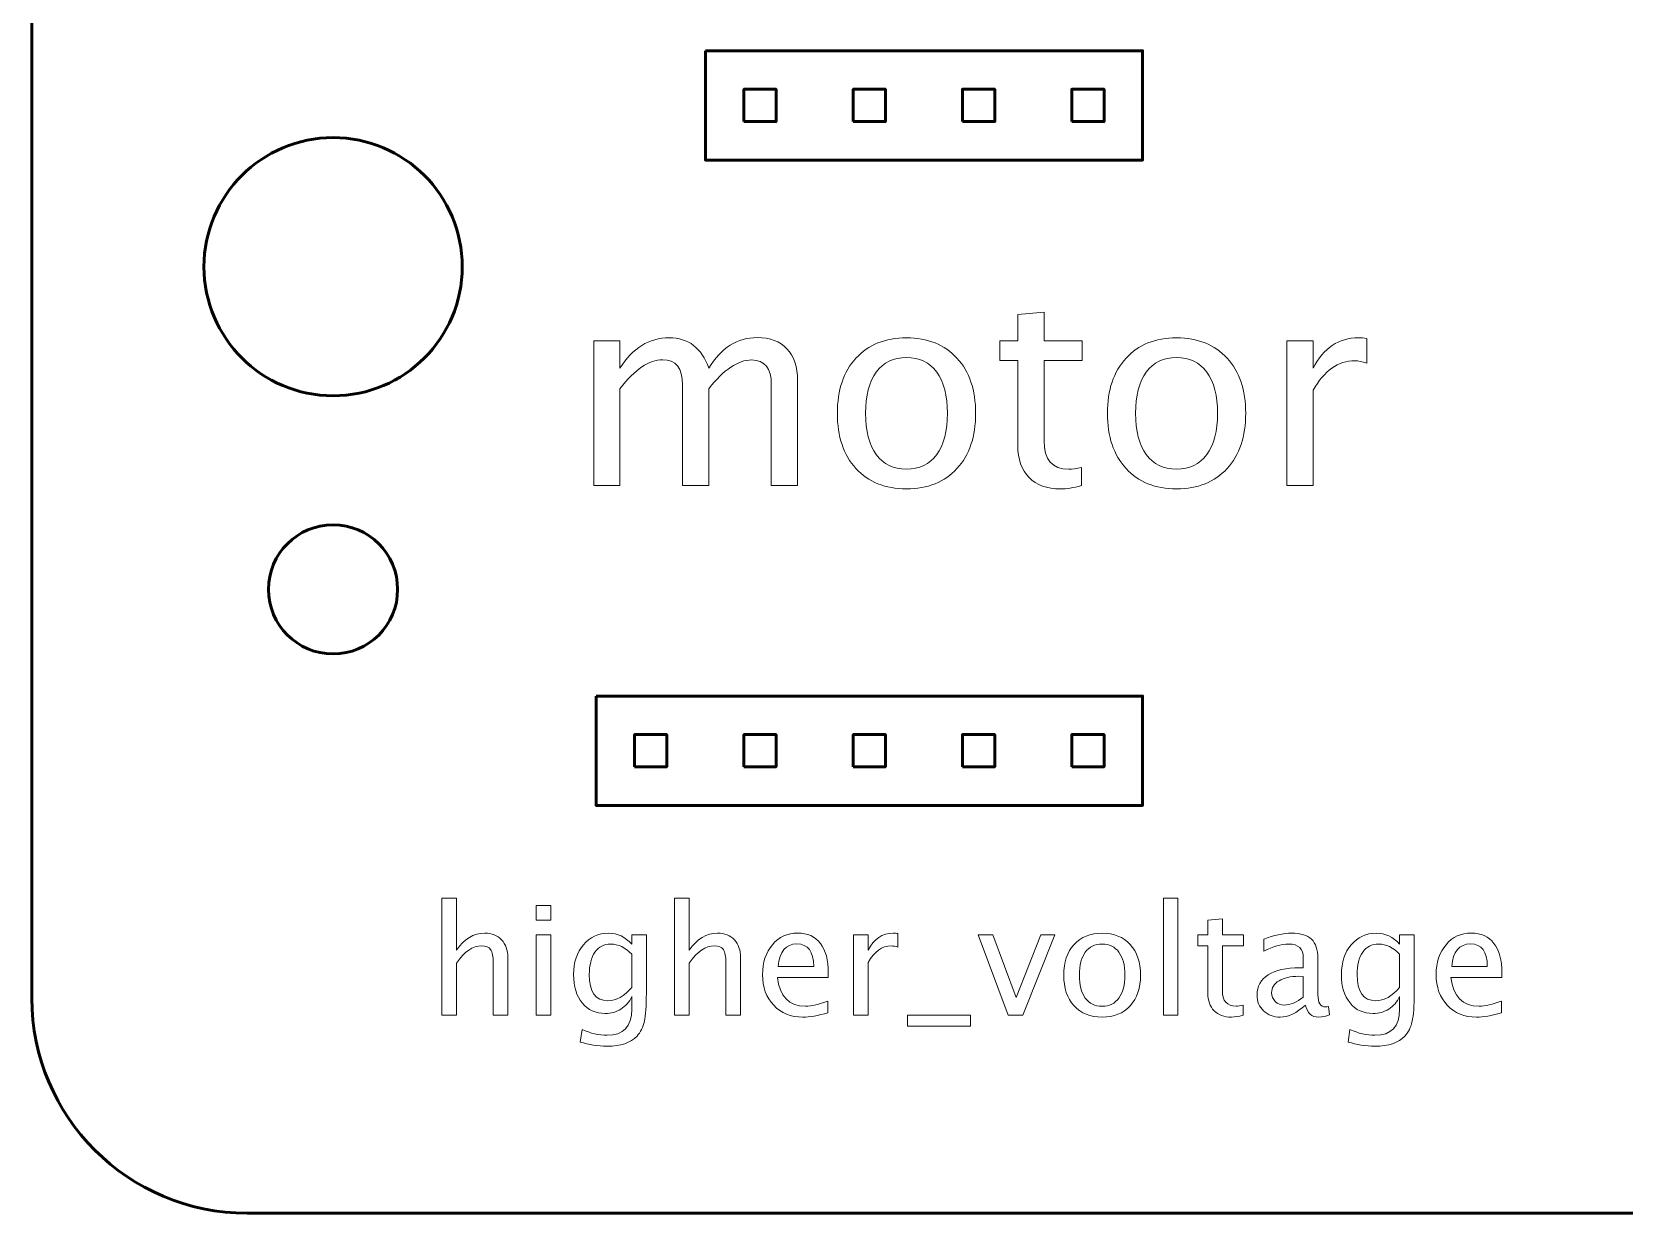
# Model space of a CAD drawing. Header units: centimetres. Extents: x -3.7 to 3.7, y -5.2 to 5.2.
# Drawn here: x -3.7 to 0, y -5.2 to -2.454 of the extents above; entities that cross this region are included whole.
import ezdxf

# ---------------------------------------------------------------- set-up
doc = ezdxf.new("R2010")
doc.units = ezdxf.units.CM
doc.header["$MEASUREMENT"] = 0
doc.layers.add('Layer 1', color=7, linetype='Continuous')

msp = doc.modelspace()

# ---------------------------------------------------------------- linework, layer by layer
at = {"layer": 'Layer 1', "lineweight": 53}
for points in [[(-2.0455, -2.6625), (-1.9705, -2.6625), (-1.9705, -2.5875), (-2.0455, -2.5875), (-2.0455, -2.6625)], [(-1.7915, -2.6625), (-1.7165, -2.6625), (-1.7165, -2.5875), (-1.7915, -2.5875), (-1.7915, -2.6625)], [(-1.5375, -2.6625), (-1.4625, -2.6625), (-1.4625, -2.5875), (-1.5375, -2.5875), (-1.5375, -2.6625)], [(-1.2835, -2.6625), (-1.2085, -2.6625), (-1.2085, -2.5875), (-1.2835, -2.5875), (-1.2835, -2.6625)], [(-2.2995, -4.1625), (-2.2245, -4.1625), (-2.2245, -4.0875), (-2.2995, -4.0875), (-2.2995, -4.1625)], [(-2.0455, -4.1625), (-1.9705, -4.1625), (-1.9705, -4.0875), (-2.0455, -4.0875), (-2.0455, -4.1625)], [(-1.7915, -4.1625), (-1.7165, -4.1625), (-1.7165, -4.0875), (-1.7915, -4.0875), (-1.7915, -4.1625)], [(-1.5375, -4.1625), (-1.4625, -4.1625), (-1.4625, -4.0875), (-1.5375, -4.0875), (-1.5375, -4.1625)], [(-1.2835, -4.1625), (-1.2085, -4.1625), (-1.2085, -4.0875), (-1.2835, -4.0875), (-1.2835, -4.1625)]]:
    msp.add_lwpolyline(points, close=True, dxfattribs=at)
for centre, major_axis in [((-2.99999, -3.00001), (0, 0.30001)), ((-3, -3.75), (0, 0.15))]:
    msp.add_ellipse(centre, major_axis=major_axis, ratio=1, dxfattribs=at)
msp.add_open_spline([(-3.7, -4.7), (-3.7, -4.7), (-3.7, -1.3), (-3.7, -1.3), (-3.7, -1.3), (-3.7, -1.02386), (-3.47614, -0.8), (-3.2, -0.8), (-3.2, -0.8), (-3.2, -0.8), (3.2, -0.8), (3.2, -0.8), (3.2, -0.8), (3.47614, -0.8), (3.7, -1.02386), (3.7, -1.3), (3.7, -1.3), (3.7, -1.3), (3.7, -4.7), (3.7, -4.7), (3.7, -4.7), (3.7, -4.97614), (3.47614, -5.2), (3.2, -5.2), (3.2, -5.2), (3.2, -5.2), (-3.2, -5.2), (-3.2, -5.2), (-3.2, -5.2), (-3.47614, -5.2), (-3.7, -4.97614), (-3.7, -4.7)], degree=3, knots=[0, 0, 0, 0, 0.1111111, 0.1111111, 0.1111111, 0.1111111, 0.2222222, 0.2222222, 0.2222222, 0.2222222, 0.3333333, 0.3333333, 0.3333333, 0.3333333, 0.4444444, 0.4444444, 0.4444444, 0.4444444, 0.5555556, 0.5555556, 0.5555556, 0.5555556, 0.6666667, 0.6666667, 0.6666667, 0.6666667, 0.7777778, 0.7777778, 0.7777778, 0.7777778, 1, 1, 1, 1], dxfattribs=at)
at = {"layer": 'Layer 1', "color": 5, "lineweight": 53}
for points in [[(-2.135, -2.498), (-2.135, -2.498), (-1.119, -2.498), (-1.119, -2.498), (-1.119, -2.498), (-1.119, -2.498), (-1.119, -2.752), (-1.119, -2.752), (-1.119, -2.752), (-1.119, -2.752), (-2.135, -2.752), (-2.135, -2.752), (-2.135, -2.752), (-2.135, -2.752), (-2.135, -2.498), (-2.135, -2.498)], [(-2.389, -3.998), (-2.389, -3.998), (-1.119, -3.998), (-1.119, -3.998), (-1.119, -3.998), (-1.119, -3.998), (-1.119, -4.252), (-1.119, -4.252), (-1.119, -4.252), (-1.119, -4.252), (-2.389, -4.252), (-2.389, -4.252), (-2.389, -4.252), (-2.389, -4.252), (-2.389, -3.998), (-2.389, -3.998)]]:
    msp.add_open_spline(points, degree=3, knots=[0, 0, 0, 0, 0.2, 0.2, 0.2, 0.2, 0.4, 0.4, 0.4, 0.4, 0.6, 0.6, 0.6, 0.6, 1, 1, 1, 1], dxfattribs=at)
at = {"layer": 'Layer 1', "color": 5, "lineweight": 9}
for points, knots in [([(-1.261, -3.5087), (-1.27984, -3.51389), (-1.29625, -3.51643), (-1.31011, -3.51643), (-1.31011, -3.51643), (-1.34123, -3.51643), (-1.36546, -3.50754), (-1.38282, -3.48976), (-1.38282, -3.48976), (-1.40028, -3.47198), (-1.40896, -3.44732), (-1.40896, -3.41568), (-1.40896, -3.41568), (-1.40896, -3.41568), (-1.40896, -3.21798), (-1.40896, -3.21798), (-1.40896, -3.21798), (-1.40896, -3.21798), (-1.45108, -3.21798), (-1.45108, -3.21798), (-1.45108, -3.21798), (-1.45108, -3.21798), (-1.45108, -3.17226), (-1.45108, -3.17226), (-1.45108, -3.17226), (-1.45108, -3.17226), (-1.40896, -3.17226), (-1.40896, -3.17226), (-1.40896, -3.17226), (-1.40896, -3.17226), (-1.40896, -3.11141), (-1.40896, -3.11141), (-1.40896, -3.11141), (-1.40896, -3.11141), (-1.348, -3.10558), (-1.348, -3.10558), (-1.348, -3.10558), (-1.348, -3.10558), (-1.348, -3.17226), (-1.348, -3.17226), (-1.348, -3.17226), (-1.348, -3.17226), (-1.25973, -3.17226), (-1.25973, -3.17226), (-1.25973, -3.17226), (-1.25973, -3.17226), (-1.25973, -3.21798), (-1.25973, -3.21798), (-1.25973, -3.21798), (-1.25973, -3.21798), (-1.348, -3.21798), (-1.348, -3.21798), (-1.348, -3.21798), (-1.348, -3.21798), (-1.348, -3.40467), (-1.348, -3.40467), (-1.348, -3.40467), (-1.348, -3.4487), (-1.32884, -3.47071), (-1.29064, -3.47071), (-1.29064, -3.47071), (-1.28249, -3.47071), (-1.27265, -3.46933), (-1.261, -3.46669), (-1.261, -3.46669), (-1.261, -3.46669), (-1.261, -3.5087), (-1.261, -3.5087)], [0, 0, 0, 0, 0.0555556, 0.0555556, 0.0555556, 0.0555556, 0.1111111, 0.1111111, 0.1111111, 0.1111111, 0.1666667, 0.1666667, 0.1666667, 0.1666667, 0.2222222, 0.2222222, 0.2222222, 0.2222222, 0.2777778, 0.2777778, 0.2777778, 0.2777778, 0.3333333, 0.3333333, 0.3333333, 0.3333333, 0.3888889, 0.3888889, 0.3888889, 0.3888889, 0.4444444, 0.4444444, 0.4444444, 0.4444444, 0.5, 0.5, 0.5, 0.5, 0.5555556, 0.5555556, 0.5555556, 0.5555556, 0.6111111, 0.6111111, 0.6111111, 0.6111111, 0.6666667, 0.6666667, 0.6666667, 0.6666667, 0.7222222, 0.7222222, 0.7222222, 0.7222222, 0.7777778, 0.7777778, 0.7777778, 0.7777778, 0.8333333, 0.8333333, 0.8333333, 0.8333333, 0.8888889, 0.8888889, 0.8888889, 0.8888889, 1, 1, 1, 1]), ([(-2.39448, -3.50881), (-2.39448, -3.50881), (-2.39448, -3.17226), (-2.39448, -3.17226), (-2.39448, -3.17226), (-2.39448, -3.17226), (-2.33352, -3.17226), (-2.33352, -3.17226), (-2.33352, -3.17226), (-2.33352, -3.17226), (-2.33352, -3.23587), (-2.33352, -3.23587), (-2.33352, -3.23587), (-2.30378, -3.18877), (-2.26568, -3.16527), (-2.21901, -3.16527), (-2.21901, -3.16527), (-2.17403, -3.16527), (-2.14344, -3.18877), (-2.12714, -3.23587), (-2.12714, -3.23587), (-2.09825, -3.18835), (-2.06058, -3.16464), (-2.01433, -3.16464), (-2.01433, -3.16464), (-1.9848, -3.16464), (-1.96183, -3.17332), (-1.94543, -3.19078), (-1.94543, -3.19078), (-1.92902, -3.20824), (-1.92077, -3.23269), (-1.92077, -3.26412), (-1.92077, -3.26412), (-1.92077, -3.26412), (-1.92077, -3.50881), (-1.92077, -3.50881), (-1.92077, -3.50881), (-1.92077, -3.50881), (-1.98173, -3.50881), (-1.98173, -3.50881), (-1.98173, -3.50881), (-1.98173, -3.50881), (-1.98173, -3.27418), (-1.98173, -3.27418), (-1.98173, -3.27418), (-1.98173, -3.23587), (-1.99697, -3.21671), (-2.02745, -3.21671), (-2.02745, -3.21671), (-2.05909, -3.21671), (-2.09233, -3.23904), (-2.12714, -3.28381), (-2.12714, -3.28381), (-2.12714, -3.28381), (-2.12714, -3.50881), (-2.12714, -3.50881), (-2.12714, -3.50881), (-2.12714, -3.50881), (-2.1881, -3.50881), (-2.1881, -3.50881), (-2.1881, -3.50881), (-2.1881, -3.50881), (-2.1881, -3.27397), (-2.1881, -3.27397), (-2.1881, -3.27397), (-2.1881, -3.23534), (-2.20356, -3.21607), (-2.23457, -3.21607), (-2.23457, -3.21607), (-2.26536, -3.21607), (-2.29838, -3.23851), (-2.33352, -3.28349), (-2.33352, -3.28349), (-2.33352, -3.28349), (-2.33352, -3.50881), (-2.33352, -3.50881), (-2.33352, -3.50881), (-2.33352, -3.50881), (-2.39448, -3.50881), (-2.39448, -3.50881)], [0, 0, 0, 0, 0.047619, 0.047619, 0.047619, 0.047619, 0.0952381, 0.0952381, 0.0952381, 0.0952381, 0.1428571, 0.1428571, 0.1428571, 0.1428571, 0.1904762, 0.1904762, 0.1904762, 0.1904762, 0.2380952, 0.2380952, 0.2380952, 0.2380952, 0.2857143, 0.2857143, 0.2857143, 0.2857143, 0.3333333, 0.3333333, 0.3333333, 0.3333333, 0.3809524, 0.3809524, 0.3809524, 0.3809524, 0.4285714, 0.4285714, 0.4285714, 0.4285714, 0.4761905, 0.4761905, 0.4761905, 0.4761905, 0.5238095, 0.5238095, 0.5238095, 0.5238095, 0.5714286, 0.5714286, 0.5714286, 0.5714286, 0.6190476, 0.6190476, 0.6190476, 0.6190476, 0.6666667, 0.6666667, 0.6666667, 0.6666667, 0.7142857, 0.7142857, 0.7142857, 0.7142857, 0.7619048, 0.7619048, 0.7619048, 0.7619048, 0.8095238, 0.8095238, 0.8095238, 0.8095238, 0.8571429, 0.8571429, 0.8571429, 0.8571429, 0.9047619, 0.9047619, 0.9047619, 0.9047619, 1, 1, 1, 1]), ([(-1.66761, -3.51643), (-1.71704, -3.51643), (-1.7562, -3.50066), (-1.78498, -3.46912), (-1.78498, -3.46912), (-1.81388, -3.43758), (-1.82827, -3.39472), (-1.82827, -3.34064), (-1.82827, -3.34064), (-1.82827, -3.28667), (-1.81388, -3.24391), (-1.78498, -3.21248), (-1.78498, -3.21248), (-1.7562, -3.18104), (-1.71704, -3.16527), (-1.66761, -3.16527), (-1.66761, -3.16527), (-1.61819, -3.16527), (-1.57903, -3.18104), (-1.55025, -3.21248), (-1.55025, -3.21248), (-1.52135, -3.24391), (-1.50696, -3.28667), (-1.50696, -3.34064), (-1.50696, -3.34064), (-1.50696, -3.39472), (-1.52135, -3.43758), (-1.55025, -3.46912), (-1.55025, -3.46912), (-1.57903, -3.50066), (-1.61819, -3.51643), (-1.66761, -3.51643)], [0, 0, 0, 0, 0.1111111, 0.1111111, 0.1111111, 0.1111111, 0.2222222, 0.2222222, 0.2222222, 0.2222222, 0.3333333, 0.3333333, 0.3333333, 0.3333333, 0.4444444, 0.4444444, 0.4444444, 0.4444444, 0.5555556, 0.5555556, 0.5555556, 0.5555556, 0.6666667, 0.6666667, 0.6666667, 0.6666667, 0.7777778, 0.7777778, 0.7777778, 0.7777778, 1, 1, 1, 1]), ([(-1.04002, -3.51643), (-1.08945, -3.51643), (-1.12861, -3.50066), (-1.15739, -3.46912), (-1.15739, -3.46912), (-1.18629, -3.43758), (-1.20068, -3.39472), (-1.20068, -3.34064), (-1.20068, -3.34064), (-1.20068, -3.28667), (-1.18629, -3.24391), (-1.15739, -3.21248), (-1.15739, -3.21248), (-1.12861, -3.18104), (-1.08945, -3.16527), (-1.04002, -3.16527), (-1.04002, -3.16527), (-0.9906, -3.16527), (-0.95144, -3.18104), (-0.92266, -3.21248), (-0.92266, -3.21248), (-0.89376, -3.24391), (-0.87937, -3.28667), (-0.87937, -3.34064), (-0.87937, -3.34064), (-0.87937, -3.39472), (-0.89376, -3.43758), (-0.92266, -3.46912), (-0.92266, -3.46912), (-0.95144, -3.50066), (-0.9906, -3.51643), (-1.04002, -3.51643)], [0, 0, 0, 0, 0.1111111, 0.1111111, 0.1111111, 0.1111111, 0.2222222, 0.2222222, 0.2222222, 0.2222222, 0.3333333, 0.3333333, 0.3333333, 0.3333333, 0.4444444, 0.4444444, 0.4444444, 0.4444444, 0.5555556, 0.5555556, 0.5555556, 0.5555556, 0.6666667, 0.6666667, 0.6666667, 0.6666667, 0.7777778, 0.7777778, 0.7777778, 0.7777778, 1, 1, 1, 1]), ([(-0.78391, -3.50881), (-0.78391, -3.50881), (-0.78391, -3.17226), (-0.78391, -3.17226), (-0.78391, -3.17226), (-0.78391, -3.17226), (-0.72295, -3.17226), (-0.72295, -3.17226), (-0.72295, -3.17226), (-0.72295, -3.17226), (-0.72295, -3.23587), (-0.72295, -3.23587), (-0.72295, -3.23587), (-0.69871, -3.18877), (-0.66358, -3.16527), (-0.61743, -3.16527), (-0.61743, -3.16527), (-0.61119, -3.16527), (-0.60463, -3.1658), (-0.59785, -3.16686), (-0.59785, -3.16686), (-0.59785, -3.16686), (-0.59785, -3.22391), (-0.59785, -3.22391), (-0.59785, -3.22391), (-0.60844, -3.22041), (-0.61775, -3.21861), (-0.62579, -3.21861), (-0.62579, -3.21861), (-0.66453, -3.21861), (-0.69691, -3.24147), (-0.72295, -3.2873), (-0.72295, -3.2873), (-0.72295, -3.2873), (-0.72295, -3.50881), (-0.72295, -3.50881), (-0.72295, -3.50881), (-0.72295, -3.50881), (-0.78391, -3.50881), (-0.78391, -3.50881)], [0, 0, 0, 0, 0.0909091, 0.0909091, 0.0909091, 0.0909091, 0.1818182, 0.1818182, 0.1818182, 0.1818182, 0.2727273, 0.2727273, 0.2727273, 0.2727273, 0.3636364, 0.3636364, 0.3636364, 0.3636364, 0.4545455, 0.4545455, 0.4545455, 0.4545455, 0.5454545, 0.5454545, 0.5454545, 0.5454545, 0.6363636, 0.6363636, 0.6363636, 0.6363636, 0.7272727, 0.7272727, 0.7272727, 0.7272727, 0.8181818, 0.8181818, 0.8181818, 0.8181818, 1, 1, 1, 1]), ([(-1.66772, -3.47071), (-1.63756, -3.47071), (-1.61406, -3.45939), (-1.59734, -3.43663), (-1.59734, -3.43663), (-1.58073, -3.41398), (-1.57236, -3.38192), (-1.57236, -3.34064), (-1.57236, -3.34064), (-1.57236, -3.29947), (-1.58073, -3.26751), (-1.59734, -3.24486), (-1.59734, -3.24486), (-1.61406, -3.22232), (-1.63756, -3.21099), (-1.66772, -3.21099), (-1.66772, -3.21099), (-1.69799, -3.21099), (-1.72148, -3.22232), (-1.73799, -3.24486), (-1.73799, -3.24486), (-1.75461, -3.26751), (-1.76286, -3.29947), (-1.76286, -3.34064), (-1.76286, -3.34064), (-1.76286, -3.38192), (-1.75461, -3.41398), (-1.73799, -3.43663), (-1.73799, -3.43663), (-1.72148, -3.45939), (-1.69799, -3.47071), (-1.66772, -3.47071)], [0, 0, 0, 0, 0.1111111, 0.1111111, 0.1111111, 0.1111111, 0.2222222, 0.2222222, 0.2222222, 0.2222222, 0.3333333, 0.3333333, 0.3333333, 0.3333333, 0.4444444, 0.4444444, 0.4444444, 0.4444444, 0.5555556, 0.5555556, 0.5555556, 0.5555556, 0.6666667, 0.6666667, 0.6666667, 0.6666667, 0.7777778, 0.7777778, 0.7777778, 0.7777778, 1, 1, 1, 1]), ([(-1.04013, -3.47071), (-1.00997, -3.47071), (-0.98647, -3.45939), (-0.96975, -3.43663), (-0.96975, -3.43663), (-0.95314, -3.41398), (-0.94477, -3.38192), (-0.94477, -3.34064), (-0.94477, -3.34064), (-0.94477, -3.29947), (-0.95314, -3.26751), (-0.96975, -3.24486), (-0.96975, -3.24486), (-0.98647, -3.22232), (-1.00997, -3.21099), (-1.04013, -3.21099), (-1.04013, -3.21099), (-1.0704, -3.21099), (-1.09389, -3.22232), (-1.1104, -3.24486), (-1.1104, -3.24486), (-1.12702, -3.26751), (-1.13527, -3.29947), (-1.13527, -3.34064), (-1.13527, -3.34064), (-1.13527, -3.38192), (-1.12702, -3.41398), (-1.1104, -3.43663), (-1.1104, -3.43663), (-1.09389, -3.45939), (-1.0704, -3.47071), (-1.04013, -3.47071)], [0, 0, 0, 0, 0.1111111, 0.1111111, 0.1111111, 0.1111111, 0.2222222, 0.2222222, 0.2222222, 0.2222222, 0.3333333, 0.3333333, 0.3333333, 0.3333333, 0.4444444, 0.4444444, 0.4444444, 0.4444444, 0.5555556, 0.5555556, 0.5555556, 0.5555556, 0.6666667, 0.6666667, 0.6666667, 0.6666667, 0.7777778, 0.7777778, 0.7777778, 0.7777778, 1, 1, 1, 1]), ([(-2.74719, -4.74004), (-2.74719, -4.74004), (-2.74719, -4.46805), (-2.74719, -4.46805), (-2.74719, -4.46805), (-2.74719, -4.46805), (-2.71333, -4.46805), (-2.71333, -4.46805), (-2.71333, -4.46805), (-2.71333, -4.46805), (-2.71333, -4.5884), (-2.71333, -4.5884), (-2.71333, -4.5884), (-2.69539, -4.56224), (-2.6734, -4.54919), (-2.64742, -4.54919), (-2.64742, -4.54919), (-2.63107, -4.54919), (-2.61808, -4.5543), (-2.60849, -4.56459), (-2.60849, -4.56459), (-2.59891, -4.57482), (-2.59409, -4.58864), (-2.59409, -4.60592), (-2.59409, -4.60592), (-2.59409, -4.60592), (-2.59409, -4.74004), (-2.59409, -4.74004), (-2.59409, -4.74004), (-2.59409, -4.74004), (-2.62795, -4.74004), (-2.62795, -4.74004), (-2.62795, -4.74004), (-2.62795, -4.74004), (-2.62795, -4.61698), (-2.62795, -4.61698), (-2.62795, -4.61698), (-2.62795, -4.6031), (-2.63001, -4.59322), (-2.63407, -4.58735), (-2.63407, -4.58735), (-2.63818, -4.58141), (-2.64495, -4.57847), (-2.65441, -4.57847), (-2.65441, -4.57847), (-2.67523, -4.57847), (-2.69486, -4.59205), (-2.71333, -4.61921), (-2.71333, -4.61921), (-2.71333, -4.61921), (-2.71333, -4.74004), (-2.71333, -4.74004), (-2.71333, -4.74004), (-2.71333, -4.74004), (-2.74719, -4.74004), (-2.74719, -4.74004)], [0, 0, 0, 0, 0.0666667, 0.0666667, 0.0666667, 0.0666667, 0.1333333, 0.1333333, 0.1333333, 0.1333333, 0.2, 0.2, 0.2, 0.2, 0.2666667, 0.2666667, 0.2666667, 0.2666667, 0.3333333, 0.3333333, 0.3333333, 0.3333333, 0.4, 0.4, 0.4, 0.4, 0.4666667, 0.4666667, 0.4666667, 0.4666667, 0.5333333, 0.5333333, 0.5333333, 0.5333333, 0.6, 0.6, 0.6, 0.6, 0.6666667, 0.6666667, 0.6666667, 0.6666667, 0.7333333, 0.7333333, 0.7333333, 0.7333333, 0.8, 0.8, 0.8, 0.8, 0.8666667, 0.8666667, 0.8666667, 0.8666667, 1, 1, 1, 1]), ([(-2.20631, -4.74004), (-2.20631, -4.74004), (-2.20631, -4.46805), (-2.20631, -4.46805), (-2.20631, -4.46805), (-2.20631, -4.46805), (-2.17245, -4.46805), (-2.17245, -4.46805), (-2.17245, -4.46805), (-2.17245, -4.46805), (-2.17245, -4.5884), (-2.17245, -4.5884), (-2.17245, -4.5884), (-2.15451, -4.56224), (-2.13252, -4.54919), (-2.10654, -4.54919), (-2.10654, -4.54919), (-2.09019, -4.54919), (-2.0772, -4.5543), (-2.06761, -4.56459), (-2.06761, -4.56459), (-2.05803, -4.57482), (-2.05321, -4.58864), (-2.05321, -4.60592), (-2.05321, -4.60592), (-2.05321, -4.60592), (-2.05321, -4.74004), (-2.05321, -4.74004), (-2.05321, -4.74004), (-2.05321, -4.74004), (-2.08707, -4.74004), (-2.08707, -4.74004), (-2.08707, -4.74004), (-2.08707, -4.74004), (-2.08707, -4.61698), (-2.08707, -4.61698), (-2.08707, -4.61698), (-2.08707, -4.6031), (-2.08913, -4.59322), (-2.09319, -4.58735), (-2.09319, -4.58735), (-2.0973, -4.58141), (-2.10407, -4.57847), (-2.11353, -4.57847), (-2.11353, -4.57847), (-2.13435, -4.57847), (-2.15398, -4.59205), (-2.17245, -4.61921), (-2.17245, -4.61921), (-2.17245, -4.61921), (-2.17245, -4.74004), (-2.17245, -4.74004), (-2.17245, -4.74004), (-2.17245, -4.74004), (-2.20631, -4.74004), (-2.20631, -4.74004)], [0, 0, 0, 0, 0.0666667, 0.0666667, 0.0666667, 0.0666667, 0.1333333, 0.1333333, 0.1333333, 0.1333333, 0.2, 0.2, 0.2, 0.2, 0.2666667, 0.2666667, 0.2666667, 0.2666667, 0.3333333, 0.3333333, 0.3333333, 0.3333333, 0.4, 0.4, 0.4, 0.4, 0.4666667, 0.4666667, 0.4666667, 0.4666667, 0.5333333, 0.5333333, 0.5333333, 0.5333333, 0.6, 0.6, 0.6, 0.6, 0.6666667, 0.6666667, 0.6666667, 0.6666667, 0.7333333, 0.7333333, 0.7333333, 0.7333333, 0.8, 0.8, 0.8, 0.8, 0.8666667, 0.8666667, 0.8666667, 0.8666667, 1, 1, 1, 1]), ([(-1.07077, -4.74004), (-1.07077, -4.74004), (-1.07077, -4.46805), (-1.07077, -4.46805), (-1.07077, -4.46805), (-1.07077, -4.46805), (-1.03691, -4.46805), (-1.03691, -4.46805), (-1.03691, -4.46805), (-1.03691, -4.46805), (-1.03691, -4.74004), (-1.03691, -4.74004), (-1.03691, -4.74004), (-1.03691, -4.74004), (-1.07077, -4.74004), (-1.07077, -4.74004)], [0, 0, 0, 0, 0.2, 0.2, 0.2, 0.2, 0.4, 0.4, 0.4, 0.4, 0.6, 0.6, 0.6, 0.6, 1, 1, 1, 1]), ([(-2.52823, -4.51885), (-2.52823, -4.51885), (-2.52823, -4.48498), (-2.52823, -4.48498), (-2.52823, -4.48498), (-2.52823, -4.48498), (-2.49437, -4.48498), (-2.49437, -4.48498), (-2.49437, -4.48498), (-2.49437, -4.48498), (-2.49437, -4.51885), (-2.49437, -4.51885), (-2.49437, -4.51885), (-2.49437, -4.51885), (-2.52823, -4.51885), (-2.52823, -4.51885)], [0, 0, 0, 0, 0.2, 0.2, 0.2, 0.2, 0.4, 0.4, 0.4, 0.4, 0.6, 0.6, 0.6, 0.6, 1, 1, 1, 1]), ([(-2.42558, -4.80213), (-2.42558, -4.80213), (-2.42158, -4.77285), (-2.42158, -4.77285), (-2.42158, -4.77285), (-2.40194, -4.78202), (-2.38248, -4.78661), (-2.36325, -4.78661), (-2.36325, -4.78661), (-2.32509, -4.78661), (-2.30599, -4.76638), (-2.30599, -4.72599), (-2.30599, -4.72599), (-2.30599, -4.72599), (-2.30599, -4.69659), (-2.30599, -4.69659), (-2.30599, -4.69659), (-2.31186, -4.709), (-2.32021, -4.71858), (-2.33109, -4.72546), (-2.33109, -4.72546), (-2.34197, -4.73234), (-2.35408, -4.73581), (-2.36743, -4.73581), (-2.36743, -4.73581), (-2.39006, -4.73581), (-2.408, -4.72769), (-2.42123, -4.71146), (-2.42123, -4.71146), (-2.43446, -4.69524), (-2.4411, -4.67325), (-2.4411, -4.64549), (-2.4411, -4.64549), (-2.4411, -4.6171), (-2.43357, -4.59393), (-2.41852, -4.576), (-2.41852, -4.576), (-2.40341, -4.55812), (-2.38395, -4.54919), (-2.36002, -4.54919), (-2.36002, -4.54919), (-2.33909, -4.54919), (-2.32104, -4.55765), (-2.30599, -4.57464), (-2.30599, -4.57464), (-2.30599, -4.57464), (-2.30599, -4.55307), (-2.30599, -4.55307), (-2.30599, -4.55307), (-2.30599, -4.55307), (-2.27212, -4.55307), (-2.27212, -4.55307), (-2.27212, -4.55307), (-2.27212, -4.55307), (-2.27212, -4.689), (-2.27212, -4.689), (-2.27212, -4.689), (-2.27212, -4.71823), (-2.27365, -4.73986), (-2.2767, -4.75392), (-2.2767, -4.75392), (-2.2797, -4.76797), (-2.28547, -4.77949), (-2.29381, -4.78843), (-2.29381, -4.78843), (-2.30863, -4.80413), (-2.3318, -4.81201), (-2.36325, -4.81201), (-2.36325, -4.81201), (-2.38483, -4.81201), (-2.40559, -4.80871), (-2.42558, -4.80213)], [0, 0, 0, 0, 0.0526316, 0.0526316, 0.0526316, 0.0526316, 0.1052632, 0.1052632, 0.1052632, 0.1052632, 0.1578947, 0.1578947, 0.1578947, 0.1578947, 0.2105263, 0.2105263, 0.2105263, 0.2105263, 0.2631579, 0.2631579, 0.2631579, 0.2631579, 0.3157895, 0.3157895, 0.3157895, 0.3157895, 0.3684211, 0.3684211, 0.3684211, 0.3684211, 0.4210526, 0.4210526, 0.4210526, 0.4210526, 0.4736842, 0.4736842, 0.4736842, 0.4736842, 0.5263158, 0.5263158, 0.5263158, 0.5263158, 0.5789474, 0.5789474, 0.5789474, 0.5789474, 0.6315789, 0.6315789, 0.6315789, 0.6315789, 0.6842105, 0.6842105, 0.6842105, 0.6842105, 0.7368421, 0.7368421, 0.7368421, 0.7368421, 0.7894737, 0.7894737, 0.7894737, 0.7894737, 0.8421053, 0.8421053, 0.8421053, 0.8421053, 0.8947368, 0.8947368, 0.8947368, 0.8947368, 1, 1, 1, 1]), ([(-1.85012, -4.73404), (-1.87288, -4.74086), (-1.89234, -4.74427), (-1.90857, -4.74427), (-1.90857, -4.74427), (-1.93626, -4.74427), (-1.95878, -4.7351), (-1.97612, -4.71682), (-1.97612, -4.71682), (-1.99347, -4.69853), (-2.00217, -4.67483), (-2.00217, -4.64567), (-2.00217, -4.64567), (-2.00217, -4.61739), (-1.99453, -4.59417), (-1.97918, -4.576), (-1.97918, -4.576), (-1.96383, -4.55789), (-1.9442, -4.54883), (-1.92027, -4.54883), (-1.92027, -4.54883), (-1.89763, -4.54883), (-1.88011, -4.55689), (-1.86776, -4.573), (-1.86776, -4.573), (-1.85541, -4.58911), (-1.84924, -4.61192), (-1.84924, -4.6415), (-1.84924, -4.6415), (-1.84924, -4.6415), (-1.84942, -4.65184), (-1.84942, -4.65184), (-1.84942, -4.65184), (-1.84942, -4.65184), (-1.9676, -4.65184), (-1.9676, -4.65184), (-1.9676, -4.65184), (-1.96266, -4.69653), (-1.94084, -4.71887), (-1.90222, -4.71887), (-1.90222, -4.71887), (-1.88805, -4.71887), (-1.8707, -4.71488), (-1.85012, -4.70688), (-1.85012, -4.70688), (-1.85012, -4.70688), (-1.85012, -4.73404), (-1.85012, -4.73404)], [0, 0, 0, 0, 0.0769231, 0.0769231, 0.0769231, 0.0769231, 0.1538462, 0.1538462, 0.1538462, 0.1538462, 0.2307692, 0.2307692, 0.2307692, 0.2307692, 0.3076923, 0.3076923, 0.3076923, 0.3076923, 0.3846154, 0.3846154, 0.3846154, 0.3846154, 0.4615385, 0.4615385, 0.4615385, 0.4615385, 0.5384615, 0.5384615, 0.5384615, 0.5384615, 0.6153846, 0.6153846, 0.6153846, 0.6153846, 0.6923077, 0.6923077, 0.6923077, 0.6923077, 0.7692308, 0.7692308, 0.7692308, 0.7692308, 0.8461538, 0.8461538, 0.8461538, 0.8461538, 1, 1, 1, 1]), ([(-1.79079, -4.74004), (-1.79079, -4.74004), (-1.79079, -4.55307), (-1.79079, -4.55307), (-1.79079, -4.55307), (-1.79079, -4.55307), (-1.75693, -4.55307), (-1.75693, -4.55307), (-1.75693, -4.55307), (-1.75693, -4.55307), (-1.75693, -4.5884), (-1.75693, -4.5884), (-1.75693, -4.5884), (-1.74346, -4.56224), (-1.72394, -4.54919), (-1.69831, -4.54919), (-1.69831, -4.54919), (-1.69484, -4.54919), (-1.69119, -4.54948), (-1.68743, -4.55007), (-1.68743, -4.55007), (-1.68743, -4.55007), (-1.68743, -4.58176), (-1.68743, -4.58176), (-1.68743, -4.58176), (-1.69331, -4.57982), (-1.69848, -4.57882), (-1.70295, -4.57882), (-1.70295, -4.57882), (-1.72447, -4.57882), (-1.74246, -4.59152), (-1.75693, -4.61698), (-1.75693, -4.61698), (-1.75693, -4.61698), (-1.75693, -4.74004), (-1.75693, -4.74004), (-1.75693, -4.74004), (-1.75693, -4.74004), (-1.79079, -4.74004), (-1.79079, -4.74004)], [0, 0, 0, 0, 0.0909091, 0.0909091, 0.0909091, 0.0909091, 0.1818182, 0.1818182, 0.1818182, 0.1818182, 0.2727273, 0.2727273, 0.2727273, 0.2727273, 0.3636364, 0.3636364, 0.3636364, 0.3636364, 0.4545455, 0.4545455, 0.4545455, 0.4545455, 0.5454545, 0.5454545, 0.5454545, 0.5454545, 0.6363636, 0.6363636, 0.6363636, 0.6363636, 0.7272727, 0.7272727, 0.7272727, 0.7272727, 0.8181818, 0.8181818, 0.8181818, 0.8181818, 1, 1, 1, 1]), ([(-1.21306, -4.74427), (-1.24051, -4.74427), (-1.26227, -4.73551), (-1.27826, -4.71799), (-1.27826, -4.71799), (-1.29431, -4.70047), (-1.30231, -4.67666), (-1.30231, -4.64661), (-1.30231, -4.64661), (-1.30231, -4.61663), (-1.29431, -4.59287), (-1.27826, -4.57541), (-1.27826, -4.57541), (-1.26227, -4.55795), (-1.24051, -4.54919), (-1.21306, -4.54919), (-1.21306, -4.54919), (-1.1856, -4.54919), (-1.16384, -4.55795), (-1.14785, -4.57541), (-1.14785, -4.57541), (-1.1318, -4.59287), (-1.1238, -4.61663), (-1.1238, -4.64661), (-1.1238, -4.64661), (-1.1238, -4.67666), (-1.1318, -4.70047), (-1.14785, -4.71799), (-1.14785, -4.71799), (-1.16384, -4.73551), (-1.1856, -4.74427), (-1.21306, -4.74427)], [0, 0, 0, 0, 0.1111111, 0.1111111, 0.1111111, 0.1111111, 0.2222222, 0.2222222, 0.2222222, 0.2222222, 0.3333333, 0.3333333, 0.3333333, 0.3333333, 0.4444444, 0.4444444, 0.4444444, 0.4444444, 0.5555556, 0.5555556, 0.5555556, 0.5555556, 0.6666667, 0.6666667, 0.6666667, 0.6666667, 0.7777778, 0.7777778, 0.7777778, 0.7777778, 1, 1, 1, 1]), ([(-0.88521, -4.73998), (-0.89568, -4.74286), (-0.90479, -4.74427), (-0.9125, -4.74427), (-0.9125, -4.74427), (-0.92978, -4.74427), (-0.94325, -4.73933), (-0.95289, -4.72946), (-0.95289, -4.72946), (-0.96259, -4.71958), (-0.96741, -4.70588), (-0.96741, -4.6883), (-0.96741, -4.6883), (-0.96741, -4.6883), (-0.96741, -4.57847), (-0.96741, -4.57847), (-0.96741, -4.57847), (-0.96741, -4.57847), (-0.99081, -4.57847), (-0.99081, -4.57847), (-0.99081, -4.57847), (-0.99081, -4.57847), (-0.99081, -4.55307), (-0.99081, -4.55307), (-0.99081, -4.55307), (-0.99081, -4.55307), (-0.96741, -4.55307), (-0.96741, -4.55307), (-0.96741, -4.55307), (-0.96741, -4.55307), (-0.96741, -4.51926), (-0.96741, -4.51926), (-0.96741, -4.51926), (-0.96741, -4.51926), (-0.93355, -4.51602), (-0.93355, -4.51602), (-0.93355, -4.51602), (-0.93355, -4.51602), (-0.93355, -4.55307), (-0.93355, -4.55307), (-0.93355, -4.55307), (-0.93355, -4.55307), (-0.88451, -4.55307), (-0.88451, -4.55307), (-0.88451, -4.55307), (-0.88451, -4.55307), (-0.88451, -4.57847), (-0.88451, -4.57847), (-0.88451, -4.57847), (-0.88451, -4.57847), (-0.93355, -4.57847), (-0.93355, -4.57847), (-0.93355, -4.57847), (-0.93355, -4.57847), (-0.93355, -4.68218), (-0.93355, -4.68218), (-0.93355, -4.68218), (-0.93355, -4.70664), (-0.9229, -4.71887), (-0.90168, -4.71887), (-0.90168, -4.71887), (-0.89715, -4.71887), (-0.89168, -4.71811), (-0.88521, -4.71664), (-0.88521, -4.71664), (-0.88521, -4.71664), (-0.88521, -4.73998), (-0.88521, -4.73998)], [0, 0, 0, 0, 0.0555556, 0.0555556, 0.0555556, 0.0555556, 0.1111111, 0.1111111, 0.1111111, 0.1111111, 0.1666667, 0.1666667, 0.1666667, 0.1666667, 0.2222222, 0.2222222, 0.2222222, 0.2222222, 0.2777778, 0.2777778, 0.2777778, 0.2777778, 0.3333333, 0.3333333, 0.3333333, 0.3333333, 0.3888889, 0.3888889, 0.3888889, 0.3888889, 0.4444444, 0.4444444, 0.4444444, 0.4444444, 0.5, 0.5, 0.5, 0.5, 0.5555556, 0.5555556, 0.5555556, 0.5555556, 0.6111111, 0.6111111, 0.6111111, 0.6111111, 0.6666667, 0.6666667, 0.6666667, 0.6666667, 0.7222222, 0.7222222, 0.7222222, 0.7222222, 0.7777778, 0.7777778, 0.7777778, 0.7777778, 0.8333333, 0.8333333, 0.8333333, 0.8333333, 0.8888889, 0.8888889, 0.8888889, 0.8888889, 1, 1, 1, 1]), ([(-0.74052, -4.71623), (-0.76086, -4.73492), (-0.78044, -4.74427), (-0.79925, -4.74427), (-0.79925, -4.74427), (-0.81472, -4.74427), (-0.82759, -4.73945), (-0.83777, -4.72975), (-0.83777, -4.72975), (-0.848, -4.72005), (-0.85311, -4.70782), (-0.85311, -4.69306), (-0.85311, -4.69306), (-0.85311, -4.67266), (-0.84453, -4.65696), (-0.82736, -4.64602), (-0.82736, -4.64602), (-0.81019, -4.63509), (-0.78555, -4.62962), (-0.75345, -4.62962), (-0.75345, -4.62962), (-0.75345, -4.62962), (-0.74551, -4.62962), (-0.74551, -4.62962), (-0.74551, -4.62962), (-0.74551, -4.62962), (-0.74551, -4.6071), (-0.74551, -4.6071), (-0.74551, -4.6071), (-0.74551, -4.5854), (-0.7568, -4.57459), (-0.77944, -4.57459), (-0.77944, -4.57459), (-0.79696, -4.57459), (-0.81613, -4.58011), (-0.83688, -4.59117), (-0.83688, -4.59117), (-0.83688, -4.59117), (-0.83688, -4.5633), (-0.83688, -4.5633), (-0.83688, -4.5633), (-0.81407, -4.55389), (-0.79255, -4.54919), (-0.77238, -4.54919), (-0.77238, -4.54919), (-0.75163, -4.54919), (-0.73628, -4.55389), (-0.72646, -4.56336), (-0.72646, -4.56336), (-0.71659, -4.57282), (-0.71165, -4.5874), (-0.71165, -4.6071), (-0.71165, -4.6071), (-0.71165, -4.6071), (-0.71165, -4.69159), (-0.71165, -4.69159), (-0.71165, -4.69159), (-0.71165, -4.71094), (-0.70571, -4.72064), (-0.69377, -4.72064), (-0.69377, -4.72064), (-0.6923, -4.72064), (-0.69013, -4.7204), (-0.68725, -4.71993), (-0.68725, -4.71993), (-0.68725, -4.71993), (-0.68483, -4.73875), (-0.68483, -4.73875), (-0.68483, -4.73875), (-0.69254, -4.74245), (-0.701, -4.74427), (-0.71029, -4.74427), (-0.71029, -4.74427), (-0.72611, -4.74427), (-0.73616, -4.73492), (-0.74052, -4.71623)], [0, 0, 0, 0, 0.05, 0.05, 0.05, 0.05, 0.1, 0.1, 0.1, 0.1, 0.15, 0.15, 0.15, 0.15, 0.2, 0.2, 0.2, 0.2, 0.25, 0.25, 0.25, 0.25, 0.3, 0.3, 0.3, 0.3, 0.35, 0.35, 0.35, 0.35, 0.4, 0.4, 0.4, 0.4, 0.45, 0.45, 0.45, 0.45, 0.5, 0.5, 0.5, 0.5, 0.55, 0.55, 0.55, 0.55, 0.6, 0.6, 0.6, 0.6, 0.65, 0.65, 0.65, 0.65, 0.7, 0.7, 0.7, 0.7, 0.75, 0.75, 0.75, 0.75, 0.8, 0.8, 0.8, 0.8, 0.85, 0.85, 0.85, 0.85, 0.9, 0.9, 0.9, 0.9, 1, 1, 1, 1]), ([(-0.64138, -4.80213), (-0.64138, -4.80213), (-0.63738, -4.77285), (-0.63738, -4.77285), (-0.63738, -4.77285), (-0.61774, -4.78202), (-0.59828, -4.78661), (-0.57905, -4.78661), (-0.57905, -4.78661), (-0.54089, -4.78661), (-0.52179, -4.76638), (-0.52179, -4.72599), (-0.52179, -4.72599), (-0.52179, -4.72599), (-0.52179, -4.69659), (-0.52179, -4.69659), (-0.52179, -4.69659), (-0.52766, -4.709), (-0.53601, -4.71858), (-0.54689, -4.72546), (-0.54689, -4.72546), (-0.55777, -4.73234), (-0.56988, -4.73581), (-0.58323, -4.73581), (-0.58323, -4.73581), (-0.60586, -4.73581), (-0.6238, -4.72769), (-0.63703, -4.71146), (-0.63703, -4.71146), (-0.65026, -4.69524), (-0.6569, -4.67325), (-0.6569, -4.64549), (-0.6569, -4.64549), (-0.6569, -4.6171), (-0.64937, -4.59393), (-0.63432, -4.576), (-0.63432, -4.576), (-0.61921, -4.55812), (-0.59975, -4.54919), (-0.57582, -4.54919), (-0.57582, -4.54919), (-0.55489, -4.54919), (-0.53684, -4.55765), (-0.52179, -4.57464), (-0.52179, -4.57464), (-0.52179, -4.57464), (-0.52179, -4.55307), (-0.52179, -4.55307), (-0.52179, -4.55307), (-0.52179, -4.55307), (-0.48792, -4.55307), (-0.48792, -4.55307), (-0.48792, -4.55307), (-0.48792, -4.55307), (-0.48792, -4.689), (-0.48792, -4.689), (-0.48792, -4.689), (-0.48792, -4.71823), (-0.48945, -4.73986), (-0.4925, -4.75392), (-0.4925, -4.75392), (-0.4955, -4.76797), (-0.50127, -4.77949), (-0.50961, -4.78843), (-0.50961, -4.78843), (-0.52443, -4.80413), (-0.5476, -4.81201), (-0.57905, -4.81201), (-0.57905, -4.81201), (-0.60063, -4.81201), (-0.62139, -4.80871), (-0.64138, -4.80213)], [0, 0, 0, 0, 0.0526316, 0.0526316, 0.0526316, 0.0526316, 0.1052632, 0.1052632, 0.1052632, 0.1052632, 0.1578947, 0.1578947, 0.1578947, 0.1578947, 0.2105263, 0.2105263, 0.2105263, 0.2105263, 0.2631579, 0.2631579, 0.2631579, 0.2631579, 0.3157895, 0.3157895, 0.3157895, 0.3157895, 0.3684211, 0.3684211, 0.3684211, 0.3684211, 0.4210526, 0.4210526, 0.4210526, 0.4210526, 0.4736842, 0.4736842, 0.4736842, 0.4736842, 0.5263158, 0.5263158, 0.5263158, 0.5263158, 0.5789474, 0.5789474, 0.5789474, 0.5789474, 0.6315789, 0.6315789, 0.6315789, 0.6315789, 0.6842105, 0.6842105, 0.6842105, 0.6842105, 0.7368421, 0.7368421, 0.7368421, 0.7368421, 0.7894737, 0.7894737, 0.7894737, 0.7894737, 0.8421053, 0.8421053, 0.8421053, 0.8421053, 0.8947368, 0.8947368, 0.8947368, 0.8947368, 1, 1, 1, 1]), ([(-0.28489, -4.73404), (-0.30765, -4.74086), (-0.32711, -4.74427), (-0.34334, -4.74427), (-0.34334, -4.74427), (-0.37103, -4.74427), (-0.39355, -4.7351), (-0.41089, -4.71682), (-0.41089, -4.71682), (-0.42824, -4.69853), (-0.43694, -4.67483), (-0.43694, -4.64567), (-0.43694, -4.64567), (-0.43694, -4.61739), (-0.4293, -4.59417), (-0.41395, -4.576), (-0.41395, -4.576), (-0.3986, -4.55789), (-0.37897, -4.54883), (-0.35504, -4.54883), (-0.35504, -4.54883), (-0.3324, -4.54883), (-0.31488, -4.55689), (-0.30253, -4.573), (-0.30253, -4.573), (-0.29018, -4.58911), (-0.28401, -4.61192), (-0.28401, -4.6415), (-0.28401, -4.6415), (-0.28401, -4.6415), (-0.28419, -4.65184), (-0.28419, -4.65184), (-0.28419, -4.65184), (-0.28419, -4.65184), (-0.40237, -4.65184), (-0.40237, -4.65184), (-0.40237, -4.65184), (-0.39743, -4.69653), (-0.37561, -4.71887), (-0.33699, -4.71887), (-0.33699, -4.71887), (-0.32282, -4.71887), (-0.30547, -4.71488), (-0.28489, -4.70688), (-0.28489, -4.70688), (-0.28489, -4.70688), (-0.28489, -4.73404), (-0.28489, -4.73404)], [0, 0, 0, 0, 0.0769231, 0.0769231, 0.0769231, 0.0769231, 0.1538462, 0.1538462, 0.1538462, 0.1538462, 0.2307692, 0.2307692, 0.2307692, 0.2307692, 0.3076923, 0.3076923, 0.3076923, 0.3076923, 0.3846154, 0.3846154, 0.3846154, 0.3846154, 0.4615385, 0.4615385, 0.4615385, 0.4615385, 0.5384615, 0.5384615, 0.5384615, 0.5384615, 0.6153846, 0.6153846, 0.6153846, 0.6153846, 0.6923077, 0.6923077, 0.6923077, 0.6923077, 0.7692308, 0.7692308, 0.7692308, 0.7692308, 0.8461538, 0.8461538, 0.8461538, 0.8461538, 1, 1, 1, 1]), ([(-2.52823, -4.74004), (-2.52823, -4.74004), (-2.52823, -4.55307), (-2.52823, -4.55307), (-2.52823, -4.55307), (-2.52823, -4.55307), (-2.49437, -4.55307), (-2.49437, -4.55307), (-2.49437, -4.55307), (-2.49437, -4.55307), (-2.49437, -4.74004), (-2.49437, -4.74004), (-2.49437, -4.74004), (-2.49437, -4.74004), (-2.52823, -4.74004), (-2.52823, -4.74004)], [0, 0, 0, 0, 0.2, 0.2, 0.2, 0.2, 0.4, 0.4, 0.4, 0.4, 0.6, 0.6, 0.6, 0.6, 1, 1, 1, 1]), ([(-2.30599, -4.67536), (-2.30599, -4.67536), (-2.30599, -4.59781), (-2.30599, -4.59781), (-2.30599, -4.59781), (-2.32092, -4.58235), (-2.33721, -4.57459), (-2.35479, -4.57459), (-2.35479, -4.57459), (-2.37043, -4.57459), (-2.38266, -4.58082), (-2.39148, -4.59334), (-2.39148, -4.59334), (-2.40035, -4.60581), (-2.40476, -4.62315), (-2.40476, -4.64526), (-2.40476, -4.64526), (-2.40476, -4.68589), (-2.39036, -4.70617), (-2.36149, -4.70617), (-2.36149, -4.70617), (-2.34185, -4.70617), (-2.32333, -4.69588), (-2.30599, -4.67536)], [0, 0, 0, 0, 0.1428571, 0.1428571, 0.1428571, 0.1428571, 0.2857143, 0.2857143, 0.2857143, 0.2857143, 0.4285714, 0.4285714, 0.4285714, 0.4285714, 0.5714286, 0.5714286, 0.5714286, 0.5714286, 0.7142857, 0.7142857, 0.7142857, 0.7142857, 1, 1, 1, 1]), ([(-1.96583, -4.62644), (-1.96583, -4.62644), (-1.88328, -4.62644), (-1.88328, -4.62644), (-1.88328, -4.62644), (-1.88328, -4.59164), (-1.89628, -4.57423), (-1.92221, -4.57423), (-1.92221, -4.57423), (-1.94831, -4.57423), (-1.96283, -4.59164), (-1.96583, -4.62644)], [0, 0, 0, 0, 0.25, 0.25, 0.25, 0.25, 0.5, 0.5, 0.5, 0.5, 1, 1, 1, 1]), ([(-1.43113, -4.74004), (-1.43113, -4.74004), (-1.50074, -4.55307), (-1.50074, -4.55307), (-1.50074, -4.55307), (-1.50074, -4.55307), (-1.46688, -4.55307), (-1.46688, -4.55307), (-1.46688, -4.55307), (-1.46688, -4.55307), (-1.41261, -4.69835), (-1.41261, -4.69835), (-1.41261, -4.69835), (-1.41261, -4.69835), (-1.35516, -4.55307), (-1.35516, -4.55307), (-1.35516, -4.55307), (-1.35516, -4.55307), (-1.3233, -4.55307), (-1.3233, -4.55307), (-1.3233, -4.55307), (-1.3233, -4.55307), (-1.3972, -4.74004), (-1.3972, -4.74004), (-1.3972, -4.74004), (-1.3972, -4.74004), (-1.43113, -4.74004), (-1.43113, -4.74004)], [0, 0, 0, 0, 0.125, 0.125, 0.125, 0.125, 0.25, 0.25, 0.25, 0.25, 0.375, 0.375, 0.375, 0.375, 0.5, 0.5, 0.5, 0.5, 0.625, 0.625, 0.625, 0.625, 0.75, 0.75, 0.75, 0.75, 1, 1, 1, 1]), ([(-1.21312, -4.71887), (-1.19636, -4.71887), (-1.18331, -4.71258), (-1.17402, -4.69994), (-1.17402, -4.69994), (-1.16478, -4.68736), (-1.16014, -4.66954), (-1.16014, -4.64661), (-1.16014, -4.64661), (-1.16014, -4.62374), (-1.16478, -4.60598), (-1.17402, -4.5934), (-1.17402, -4.5934), (-1.18331, -4.58088), (-1.19636, -4.57459), (-1.21312, -4.57459), (-1.21312, -4.57459), (-1.22993, -4.57459), (-1.24298, -4.58088), (-1.25216, -4.5934), (-1.25216, -4.5934), (-1.26139, -4.60598), (-1.26597, -4.62374), (-1.26597, -4.64661), (-1.26597, -4.64661), (-1.26597, -4.66954), (-1.26139, -4.68736), (-1.25216, -4.69994), (-1.25216, -4.69994), (-1.24298, -4.71258), (-1.22993, -4.71887), (-1.21312, -4.71887)], [0, 0, 0, 0, 0.1111111, 0.1111111, 0.1111111, 0.1111111, 0.2222222, 0.2222222, 0.2222222, 0.2222222, 0.3333333, 0.3333333, 0.3333333, 0.3333333, 0.4444444, 0.4444444, 0.4444444, 0.4444444, 0.5555556, 0.5555556, 0.5555556, 0.5555556, 0.6666667, 0.6666667, 0.6666667, 0.6666667, 0.7777778, 0.7777778, 0.7777778, 0.7777778, 1, 1, 1, 1]), ([(-0.52179, -4.67536), (-0.52179, -4.67536), (-0.52179, -4.59781), (-0.52179, -4.59781), (-0.52179, -4.59781), (-0.53672, -4.58235), (-0.55301, -4.57459), (-0.57059, -4.57459), (-0.57059, -4.57459), (-0.58623, -4.57459), (-0.59846, -4.58082), (-0.60728, -4.59334), (-0.60728, -4.59334), (-0.61615, -4.60581), (-0.62056, -4.62315), (-0.62056, -4.64526), (-0.62056, -4.64526), (-0.62056, -4.68589), (-0.60616, -4.70617), (-0.57729, -4.70617), (-0.57729, -4.70617), (-0.55765, -4.70617), (-0.53913, -4.69588), (-0.52179, -4.67536)], [0, 0, 0, 0, 0.1428571, 0.1428571, 0.1428571, 0.1428571, 0.2857143, 0.2857143, 0.2857143, 0.2857143, 0.4285714, 0.4285714, 0.4285714, 0.4285714, 0.5714286, 0.5714286, 0.5714286, 0.5714286, 0.7142857, 0.7142857, 0.7142857, 0.7142857, 1, 1, 1, 1]), ([(-0.4006, -4.62644), (-0.4006, -4.62644), (-0.31805, -4.62644), (-0.31805, -4.62644), (-0.31805, -4.62644), (-0.31805, -4.59164), (-0.33105, -4.57423), (-0.35698, -4.57423), (-0.35698, -4.57423), (-0.38308, -4.57423), (-0.3976, -4.59164), (-0.4006, -4.62644)], [0, 0, 0, 0, 0.25, 0.25, 0.25, 0.25, 0.5, 0.5, 0.5, 0.5, 1, 1, 1, 1]), ([(-0.74551, -4.69777), (-0.74551, -4.69777), (-0.74551, -4.64973), (-0.74551, -4.64973), (-0.74551, -4.64973), (-0.74551, -4.64973), (-0.75639, -4.64938), (-0.75639, -4.64938), (-0.75639, -4.64938), (-0.77521, -4.64938), (-0.79037, -4.65284), (-0.80196, -4.65978), (-0.80196, -4.65978), (-0.81348, -4.66678), (-0.81924, -4.67601), (-0.81924, -4.68753), (-0.81924, -4.68753), (-0.81924, -4.69559), (-0.81636, -4.70241), (-0.81066, -4.708), (-0.81066, -4.708), (-0.8049, -4.71358), (-0.7979, -4.7164), (-0.78961, -4.7164), (-0.78961, -4.7164), (-0.7755, -4.7164), (-0.7608, -4.71017), (-0.74551, -4.69777)], [0, 0, 0, 0, 0.125, 0.125, 0.125, 0.125, 0.25, 0.25, 0.25, 0.25, 0.375, 0.375, 0.375, 0.375, 0.5, 0.5, 0.5, 0.5, 0.625, 0.625, 0.625, 0.625, 0.75, 0.75, 0.75, 0.75, 1, 1, 1, 1]), ([(-1.66549, -4.76544), (-1.66549, -4.76544), (-1.66549, -4.74004), (-1.66549, -4.74004), (-1.66549, -4.74004), (-1.66549, -4.74004), (-1.51874, -4.74004), (-1.51874, -4.74004), (-1.51874, -4.74004), (-1.51874, -4.74004), (-1.51874, -4.76544), (-1.51874, -4.76544), (-1.51874, -4.76544), (-1.51874, -4.76544), (-1.66549, -4.76544), (-1.66549, -4.76544)], [0, 0, 0, 0, 0.2, 0.2, 0.2, 0.2, 0.4, 0.4, 0.4, 0.4, 0.6, 0.6, 0.6, 0.6, 1, 1, 1, 1])]:
    msp.add_open_spline(points, degree=3, knots=knots, dxfattribs=at)

doc.saveas('drawing.dxf')
